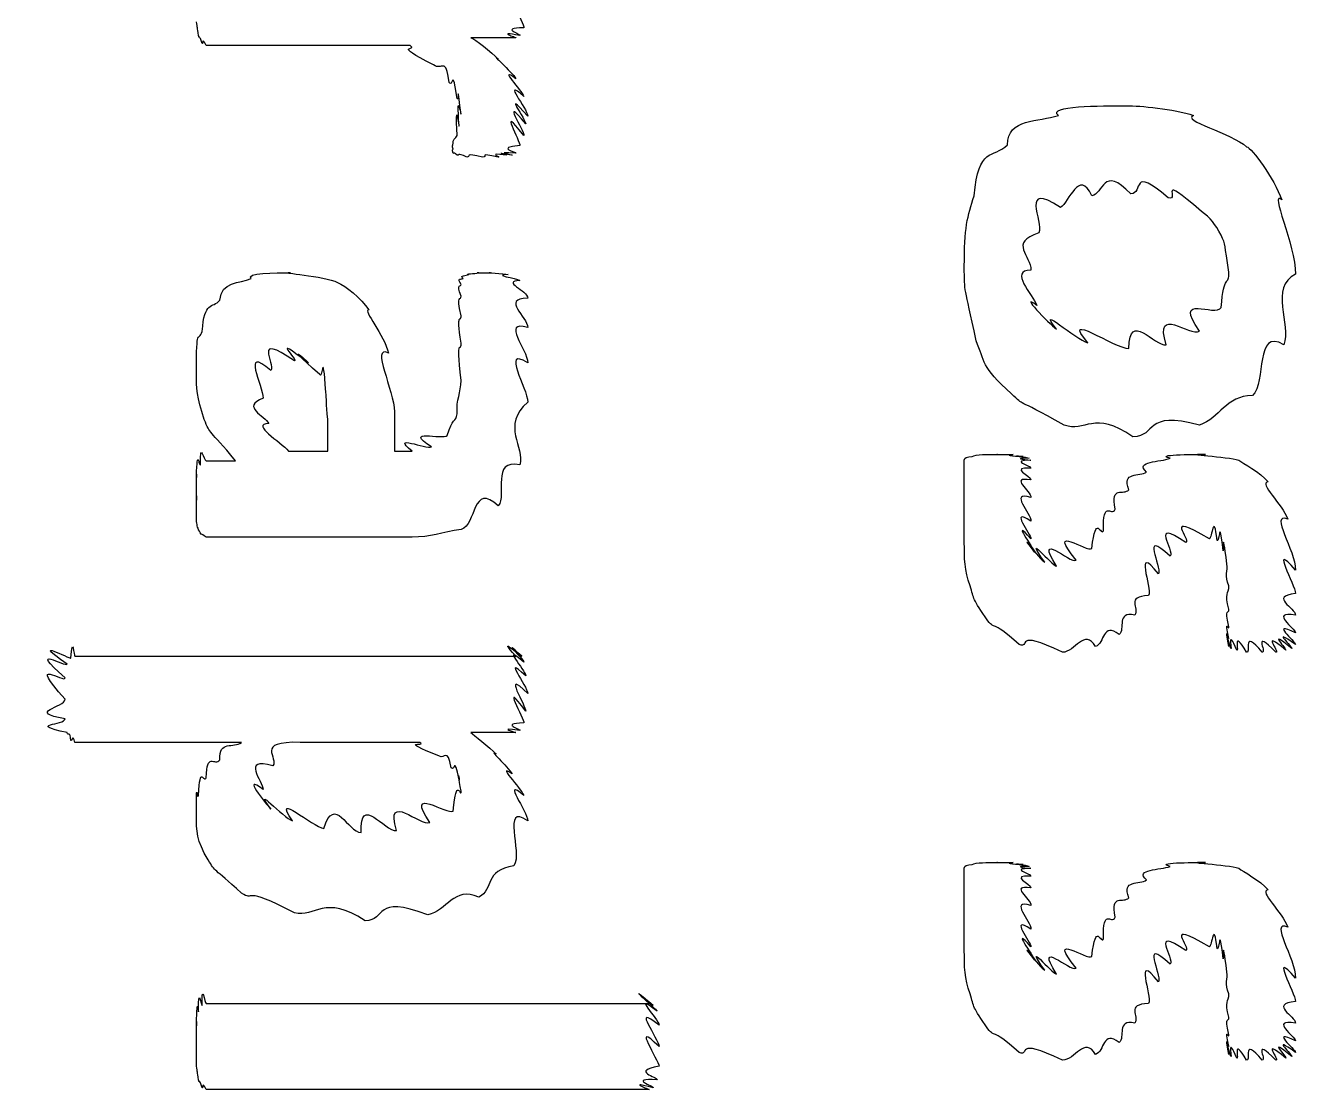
# Model space of a CAD drawing. Header units: millimetres. Extents: x 0 to 33.1, y 1.5 to 45.3.
# Drawn here: x 0.3605 to 0.5011, y 4.8382 to 4.956 of the extents above; entities that cross this region are included whole.
import ezdxf

# ---------------------------------------------------------------- set-up
doc = ezdxf.new("R2010")
doc.units = ezdxf.units.MM
doc.header["$MEASUREMENT"] = 0
doc.layers.get('0').update_dxf_attribs({"linetype": 'CONTINUOUS'})

msp = doc.modelspace()

# ---------------------------------------------------------------- linework, layer by layer
at = {"color": 11, "linetype": 'Continuous'}
for p, q in [((0.414822, 4.95469), (0.409831, 4.95469)), ((0.403103, 4.95383), (0.380533, 4.95383)), ((0.411133, 4.94146), (0.411133, 4.94146)), ((0.482693, 4.92025), (0.482693, 4.92025)), ((0.393989, 4.9089), (0.393989, 4.91238)), ((0.401367, 4.91325), (0.401367, 4.9089)), ((0.483128, 4.91049), (0.483128, 4.91049)), ((0.380533, 4.90782), (0.383789, 4.90782)), ((0.389649, 4.9089), (0.393989, 4.9089)), ((0.401367, 4.9089), (0.403321, 4.9089)), ((0.403321, 4.89936), (0.380533, 4.89936)), ((0.365994, 4.88618), (0.414822, 4.88618)), ((0.475315, 4.88661), (0.475315, 4.88661)), ((0.414822, 4.87771), (0.409831, 4.87771)), ((0.38444, 4.87663), (0.365994, 4.87663)), ((0.404189, 4.87663), (0.39095, 4.87663)), ((0.397678, 4.86664), (0.397678, 4.86664)), ((0.398113, 4.85688), (0.398113, 4.85688)), ((0.380533, 4.84771), (0.429579, 4.84771)), ((0.475315, 4.84142), (0.475315, 4.84142)), ((0.429579, 4.83817), (0.380533, 4.83817))]:
    msp.add_line(p, q, dxfattribs=at)
for points in [[(0.415907, 4.95708), (0.412978, 4.9611), (0.415799, 4.95611), (0.41569, 4.95578)], [(0.379665, 4.95492), (0.379557, 4.95589), (0.379557, 4.95574), (0.379449, 4.95643)], [(0.41569, 4.95578), (0.412869, 4.95574), (0.415528, 4.95508), (0.415256, 4.95492)], [(0.3801, 4.95404), (0.379719, 4.95514), (0.379775, 4.95449), (0.379665, 4.95492)], [(0.380533, 4.95383), (0.379992, 4.95486), (0.380208, 4.95394), (0.3801, 4.95404)], [(0.409831, 4.95469), (0.410265, 4.95458), (0.41211, 4.95307), (0.412869, 4.95231)], [(0.415256, 4.95492), (0.412435, 4.95546), (0.414931, 4.95469), (0.414822, 4.95469)], [(0.405707, 4.95167), (0.400825, 4.95415), (0.404081, 4.95313), (0.403103, 4.95383)], [(0.412869, 4.95231), (0.411838, 4.95313), (0.414387, 4.9509), (0.414822, 4.95014)], [(0.407443, 4.94971), (0.407064, 4.95269), (0.406575, 4.95096), (0.405707, 4.95167)], [(0.408311, 4.94797), (0.407769, 4.95156), (0.407878, 4.94917), (0.407443, 4.94971)], [(0.414822, 4.95014), (0.412706, 4.95167), (0.415528, 4.94879), (0.41569, 4.94819)], [(0.408746, 4.94624), (0.408203, 4.95036), (0.408583, 4.94743), (0.408311, 4.94797)], [(0.41569, 4.94819), (0.41314, 4.95036), (0.416124, 4.94678), (0.416124, 4.94601)], [(0.408529, 4.94493), (0.408203, 4.94938), (0.408746, 4.94581), (0.408746, 4.94624)], [(0.415907, 4.94515), (0.412978, 4.94862), (0.415799, 4.94428), (0.41569, 4.94385)], [(0.416124, 4.94601), (0.41314, 4.94938), (0.416015, 4.94547), (0.415907, 4.94515)], [(0.408311, 4.94385), (0.408094, 4.94851), (0.408529, 4.9445), (0.408529, 4.94493)], [(0.41569, 4.94385), (0.412706, 4.94775), (0.415365, 4.94308), (0.415256, 4.94276)], [(0.469239, 4.94282), (0.469239, 4.94575), (0.472711, 4.94536), (0.474881, 4.94607)], [(0.474881, 4.94607), (0.473579, 4.94715), (0.479546, 4.94715), (0.482476, 4.94715)], [(0.482476, 4.94715), (0.483832, 4.94715), (0.487685, 4.94683), (0.489854, 4.94607)], [(0.489854, 4.94607), (0.488336, 4.94558), (0.494086, 4.94407), (0.495714, 4.9426)], [(0.407878, 4.94233), (0.407661, 4.94271), (0.407878, 4.94271), (0.407878, 4.94299)], [(0.407878, 4.94299), (0.407769, 4.94331), (0.408149, 4.94358), (0.408311, 4.94385)], [(0.407878, 4.94189), (0.407661, 4.94243), (0.407878, 4.94222), (0.407878, 4.94233)], [(0.408311, 4.94168), (0.407769, 4.94211), (0.407986, 4.94179), (0.407878, 4.94189)], [(0.409397, 4.94146), (0.408203, 4.942), (0.408583, 4.94157), (0.408311, 4.94168)], [(0.411133, 4.94146), (0.409071, 4.942), (0.409831, 4.94146), (0.409397, 4.94146)], [(0.412869, 4.94146), (0.410536, 4.942), (0.411838, 4.94146), (0.411133, 4.94146)], [(0.413738, 4.94168), (0.411404, 4.942), (0.413303, 4.94146), (0.412869, 4.94146)], [(0.414387, 4.94168), (0.411838, 4.94211), (0.414008, 4.94168), (0.413738, 4.94168)], [(0.414822, 4.94189), (0.41211, 4.94211), (0.414497, 4.94168), (0.414387, 4.94168)], [(0.415256, 4.94276), (0.412435, 4.94243), (0.414931, 4.94206), (0.414822, 4.94189)], [(0.465549, 4.93718), (0.466037, 4.94271), (0.467611, 4.94125), (0.469239, 4.94282)], [(0.495714, 4.9426), (0.496257, 4.94254), (0.498753, 4.93907), (0.499621, 4.93674)], [(0.478569, 4.93718), (0.47716, 4.94021), (0.476074, 4.93647), (0.475097, 4.93587)], [(0.48291, 4.93739), (0.479764, 4.94065), (0.479872, 4.93733), (0.478569, 4.93718)], [(0.487033, 4.93696), (0.482801, 4.94065), (0.484321, 4.93739), (0.48291, 4.93739)], [(0.475097, 4.93587), (0.47054, 4.93892), (0.473253, 4.93425), (0.472711, 4.93306)], [(0.490722, 4.93544), (0.485568, 4.93994), (0.488444, 4.93653), (0.487033, 4.93696)], [(0.499621, 4.93674), (0.498156, 4.93793), (0.501139, 4.93169), (0.501139, 4.9285)], [(0.464464, 4.92936), (0.464464, 4.9336), (0.464789, 4.9349), (0.465549, 4.93718)], [(0.492893, 4.93283), (0.492242, 4.93403), (0.491699, 4.93474), (0.490722, 4.93544)], [(0.472711, 4.93306), (0.469347, 4.93197), (0.471843, 4.93056), (0.471843, 4.92893)], [(0.493761, 4.92871), (0.493218, 4.93186), (0.493435, 4.93169), (0.492893, 4.93283)], [(0.465767, 4.92111), (0.464464, 4.92751), (0.464464, 4.92622), (0.464464, 4.92936)], [(0.471843, 4.92893), (0.469347, 4.92893), (0.47206, 4.92622), (0.472493, 4.92503)], [(0.382053, 4.92562), (0.382161, 4.92768), (0.384224, 4.92746), (0.385525, 4.928)], [(0.385525, 4.928), (0.384765, 4.92865), (0.388238, 4.92865), (0.389865, 4.92865)], [(0.389865, 4.92865), (0.3884, 4.92865), (0.393608, 4.92833), (0.395074, 4.92757)], [(0.395074, 4.92757), (0.395942, 4.92725), (0.397678, 4.92583), (0.398546, 4.92453)], [(0.408746, 4.92736), (0.408203, 4.92811), (0.4088, 4.9279), (0.408962, 4.928)], [(0.408746, 4.92606), (0.408203, 4.92751), (0.408746, 4.92708), (0.408746, 4.92736)], [(0.408962, 4.928), (0.408529, 4.92839), (0.409289, 4.92833), (0.409614, 4.92844)], [(0.409614, 4.92844), (0.409071, 4.92854), (0.410265, 4.92854), (0.410699, 4.92865)], [(0.410699, 4.92865), (0.409939, 4.92865), (0.411567, 4.92865), (0.412001, 4.92865)], [(0.412001, 4.92865), (0.411242, 4.92865), (0.413519, 4.9286), (0.413954, 4.92844)], [(0.413954, 4.92844), (0.41211, 4.92839), (0.414822, 4.92811), (0.415256, 4.92779)], [(0.415256, 4.92779), (0.41314, 4.92768), (0.416124, 4.92671), (0.416124, 4.92583)], [(0.492893, 4.92481), (0.493218, 4.92865), (0.493761, 4.92714), (0.493761, 4.92871)], [(0.501139, 4.9285), (0.498156, 4.92708), (0.500706, 4.92285), (0.499838, 4.92068)], [(0.408746, 4.92389), (0.408203, 4.92638), (0.408746, 4.92551), (0.408746, 4.92606)], [(0.472493, 4.92503), (0.470378, 4.92665), (0.473796, 4.92301), (0.474664, 4.92242)], [(0.490506, 4.92219), (0.487468, 4.92649), (0.492296, 4.92367), (0.492893, 4.92481)], [(0.3801, 4.92215), (0.380317, 4.92562), (0.381185, 4.92464), (0.382053, 4.92562)], [(0.416124, 4.92583), (0.41314, 4.92578), (0.416124, 4.92378), (0.416124, 4.92258)], [(0.474664, 4.92242), (0.472276, 4.92535), (0.476833, 4.92122), (0.478136, 4.9209)], [(0.486817, 4.92068), (0.485406, 4.92518), (0.489475, 4.9215), (0.490506, 4.92219)], [(0.398546, 4.92453), (0.397786, 4.92464), (0.400282, 4.92165), (0.400717, 4.91976)], [(0.408746, 4.92085), (0.408203, 4.92464), (0.408746, 4.92301), (0.408746, 4.92389)], [(0.416124, 4.92258), (0.41314, 4.92344), (0.416124, 4.92014), (0.416124, 4.91868)], [(0.478136, 4.9209), (0.474989, 4.92458), (0.481065, 4.92025), (0.482693, 4.92025)], [(0.482693, 4.92025), (0.482693, 4.92458), (0.485514, 4.92042), (0.486817, 4.92068)], [(0.379449, 4.91758), (0.379449, 4.92301), (0.379665, 4.92085), (0.3801, 4.92215)], [(0.3903, 4.91889), (0.385525, 4.92215), (0.388238, 4.91857), (0.387696, 4.91781)], [(0.391818, 4.91868), (0.387261, 4.92215), (0.390842, 4.91889), (0.3903, 4.91889)], [(0.408746, 4.91672), (0.408203, 4.92215), (0.408746, 4.91954), (0.408746, 4.92085)], [(0.499838, 4.92068), (0.496582, 4.92258), (0.497939, 4.9165), (0.496365, 4.91504)], [(0.387696, 4.91781), (0.384332, 4.92074), (0.386828, 4.91607), (0.386828, 4.91476)], [(0.393121, 4.91737), (0.388238, 4.92171), (0.392361, 4.9184), (0.391818, 4.91868)], [(0.393772, 4.91542), (0.393446, 4.92057), (0.393392, 4.91683), (0.393121, 4.91737)], [(0.400717, 4.91976), (0.398654, 4.92074), (0.401367, 4.91558), (0.401367, 4.91325)], [(0.416124, 4.91868), (0.41314, 4.92057), (0.416124, 4.91581), (0.416124, 4.91433)], [(0.469672, 4.91525), (0.466308, 4.91824), (0.466743, 4.91883), (0.465767, 4.92111)], [(0.380317, 4.91238), (0.379449, 4.91493), (0.379449, 4.91585), (0.379449, 4.91758)], [(0.408311, 4.91303), (0.408203, 4.91465), (0.408746, 4.91531), (0.408746, 4.91672)], [(0.393989, 4.91238), (0.393772, 4.91433), (0.393881, 4.91456), (0.393772, 4.91542)], [(0.475532, 4.91178), (0.469672, 4.91504), (0.471408, 4.91368), (0.469672, 4.91525)], [(0.496365, 4.91504), (0.493381, 4.91504), (0.492785, 4.91254), (0.490506, 4.91178)], [(0.386828, 4.91476), (0.384332, 4.91379), (0.387044, 4.91282), (0.387478, 4.91194)], [(0.416124, 4.91433), (0.41314, 4.91174), (0.415799, 4.90929), (0.415256, 4.90739)], [(0.483128, 4.91049), (0.478787, 4.91347), (0.47781, 4.91092), (0.475532, 4.91178)], [(0.490506, 4.91178), (0.484267, 4.91347), (0.48584, 4.91049), (0.483128, 4.91049)], [(0.383789, 4.90782), (0.380751, 4.91146), (0.381022, 4.91064), (0.380317, 4.91238)], [(0.407226, 4.91064), (0.407769, 4.9126), (0.408149, 4.91206), (0.408311, 4.91303)], [(0.387478, 4.91194), (0.385362, 4.91189), (0.388781, 4.90994), (0.389649, 4.9089)], [(0.403321, 4.9089), (0.400825, 4.91086), (0.404893, 4.90907), (0.40549, 4.90935)], [(0.40549, 4.90935), (0.402126, 4.91146), (0.406793, 4.9101), (0.407226, 4.91064)], [(0.379449, 4.90608), (0.379557, 4.90956), (0.379719, 4.90712), (0.379883, 4.90739)], [(0.379883, 4.90739), (0.379883, 4.91015), (0.380208, 4.90782), (0.380533, 4.90782)], [(0.379449, 4.90369), (0.379449, 4.90826), (0.379449, 4.90539), (0.379449, 4.90608)], [(0.415256, 4.90739), (0.412001, 4.90799), (0.413846, 4.90403), (0.412869, 4.90283)], [(0.464464, 4.90788), (0.464464, 4.90826), (0.464735, 4.90821), (0.465332, 4.90831)], [(0.464464, 4.90657), (0.464464, 4.90782), (0.464464, 4.90761), (0.464464, 4.90788)], [(0.465332, 4.90831), (0.465767, 4.90853), (0.46696, 4.90853), (0.468153, 4.90853)], [(0.468153, 4.90853), (0.467611, 4.90853), (0.469456, 4.90853), (0.469889, 4.90853)], [(0.469889, 4.90853), (0.468479, 4.90842), (0.470649, 4.90831), (0.470975, 4.90831)], [(0.470975, 4.90831), (0.469075, 4.90842), (0.471463, 4.90826), (0.471625, 4.9081)], [(0.471625, 4.9081), (0.469347, 4.9081), (0.471843, 4.90788), (0.471843, 4.90788)], [(0.471843, 4.90788), (0.469347, 4.90782), (0.471843, 4.90733), (0.471843, 4.90701)], [(0.484646, 4.90657), (0.483236, 4.90782), (0.486219, 4.90767), (0.48725, 4.9081)], [(0.48725, 4.9081), (0.485406, 4.90853), (0.489692, 4.90853), (0.491157, 4.90853)], [(0.491157, 4.90853), (0.488172, 4.90853), (0.493653, 4.90831), (0.494846, 4.90788)], [(0.494846, 4.90788), (0.495281, 4.90756), (0.497233, 4.90653), (0.498101, 4.90549)], [(0.464464, 4.90462), (0.464464, 4.90668), (0.464464, 4.90603), (0.464464, 4.90657)], [(0.471843, 4.90701), (0.469347, 4.90712), (0.471843, 4.90614), (0.471843, 4.90571)], [(0.482693, 4.90462), (0.481825, 4.90668), (0.483886, 4.90603), (0.484646, 4.90657)], [(0.379449, 4.9011), (0.379449, 4.90625), (0.379449, 4.90256), (0.379449, 4.90369)], [(0.412869, 4.90283), (0.409939, 4.90554), (0.410482, 4.90067), (0.408746, 4.90022)], [(0.464464, 4.90201), (0.464464, 4.90506), (0.464464, 4.90375), (0.464464, 4.90462)], [(0.471843, 4.90571), (0.469347, 4.90608), (0.471843, 4.90451), (0.471843, 4.90375)], [(0.481174, 4.90246), (0.480632, 4.90522), (0.482096, 4.90392), (0.482693, 4.90462)], [(0.498101, 4.90549), (0.497017, 4.90539), (0.499675, 4.903), (0.500271, 4.90136)], [(0.471843, 4.90375), (0.469347, 4.90451), (0.471843, 4.90201), (0.471843, 4.90115)], [(0.479872, 4.90007), (0.479764, 4.90365), (0.48074, 4.90158), (0.481174, 4.90246)], [(0.464464, 4.89876), (0.464464, 4.90321), (0.464464, 4.90104), (0.464464, 4.90201)], [(0.471843, 4.90115), (0.469347, 4.90278), (0.471843, 4.89963), (0.471843, 4.89919)], [(0.49159, 4.89919), (0.486165, 4.90235), (0.489692, 4.89908), (0.488986, 4.89876)], [(0.492458, 4.89899), (0.492079, 4.90235), (0.491863, 4.89919), (0.49159, 4.89919)], [(0.379883, 4.89979), (0.379557, 4.90044), (0.379557, 4.90056), (0.379449, 4.9011)], [(0.471843, 4.89919), (0.46951, 4.90175), (0.472114, 4.89811), (0.472276, 4.89768)], [(0.476833, 4.89681), (0.473415, 4.90104), (0.478136, 4.89757), (0.478569, 4.89811)], [(0.478569, 4.89811), (0.479058, 4.90218), (0.479546, 4.89936), (0.479872, 4.90007)], [(0.488986, 4.89876), (0.484864, 4.90158), (0.487793, 4.89785), (0.48725, 4.89725)], [(0.49311, 4.89789), (0.492676, 4.90192), (0.492731, 4.89871), (0.492458, 4.89899)], [(0.493544, 4.89638), (0.492947, 4.90104), (0.493218, 4.89746), (0.49311, 4.89789)], [(0.500271, 4.90136), (0.498156, 4.90218), (0.501139, 4.89789), (0.501139, 4.89572)], [(0.380533, 4.89936), (0.379883, 4.8999), (0.379992, 4.89953), (0.379883, 4.89979)], [(0.408746, 4.90022), (0.406629, 4.8999), (0.405328, 4.89936), (0.403321, 4.89936)], [(0.472276, 4.89768), (0.469943, 4.90072), (0.472928, 4.89675), (0.473361, 4.8966)], [(0.473361, 4.8966), (0.470811, 4.90028), (0.474229, 4.89615), (0.474664, 4.89615)], [(0.474664, 4.89615), (0.472114, 4.90028), (0.476238, 4.89638), (0.476833, 4.89681)], [(0.48725, 4.89725), (0.483832, 4.90044), (0.486382, 4.89606), (0.485949, 4.89529)], [(0.465115, 4.89399), (0.464464, 4.89567), (0.464464, 4.89703), (0.464464, 4.89876)], [(0.485949, 4.89529), (0.483128, 4.89887), (0.485297, 4.89367), (0.484864, 4.8929)], [(0.501139, 4.89572), (0.498156, 4.89914), (0.501139, 4.89399), (0.501139, 4.89312)], [(0.493761, 4.89399), (0.493218, 4.89507), (0.493653, 4.89567), (0.493544, 4.89638)], [(0.467068, 4.89008), (0.465332, 4.89264), (0.465549, 4.89242), (0.465115, 4.89399)], [(0.493761, 4.89139), (0.493218, 4.89324), (0.493761, 4.89301), (0.493761, 4.89399)], [(0.484864, 4.8929), (0.48226, 4.89279), (0.483886, 4.8915), (0.483344, 4.89074)], [(0.501139, 4.89312), (0.498156, 4.89279), (0.501139, 4.8915), (0.501139, 4.89074)], [(0.483344, 4.89074), (0.481228, 4.89117), (0.482314, 4.88917), (0.481608, 4.88857)], [(0.493761, 4.88943), (0.493218, 4.89176), (0.493761, 4.89068), (0.493761, 4.89139)], [(0.501139, 4.89074), (0.498156, 4.89117), (0.501139, 4.88921), (0.501139, 4.88878)], [(0.47054, 4.88747), (0.467176, 4.89046), (0.468044, 4.88894), (0.467068, 4.89008)], [(0.481608, 4.88857), (0.479764, 4.89003), (0.479981, 4.88758), (0.479004, 4.88726)], [(0.493761, 4.88813), (0.493218, 4.89063), (0.493761, 4.88889), (0.493761, 4.88943)], [(0.493761, 4.88726), (0.493218, 4.89003), (0.493761, 4.88786), (0.493761, 4.88813)], [(0.493978, 4.88704), (0.493218, 4.8896), (0.493761, 4.88715), (0.493761, 4.88726)], [(0.501139, 4.88878), (0.498156, 4.89019), (0.501139, 4.88781), (0.501139, 4.88747)], [(0.501139, 4.88747), (0.498156, 4.8896), (0.500976, 4.88704), (0.500706, 4.88704)], [(0.365126, 4.88531), (0.360786, 4.88835), (0.365451, 4.88585), (0.36556, 4.88596)], [(0.36556, 4.88596), (0.365722, 4.88867), (0.365886, 4.88618), (0.365994, 4.88618)], [(0.414822, 4.88618), (0.412543, 4.88867), (0.41531, 4.88618), (0.415474, 4.88618)], [(0.415474, 4.88618), (0.412869, 4.88851), (0.41569, 4.88585), (0.41569, 4.88553)], [(0.475315, 4.88661), (0.469781, 4.88932), (0.471843, 4.88693), (0.47054, 4.88747)], [(0.479004, 4.88726), (0.477756, 4.88932), (0.476725, 4.88661), (0.475315, 4.88661)], [(0.494629, 4.88683), (0.493544, 4.88943), (0.494086, 4.88693), (0.493978, 4.88704)], [(0.495714, 4.88661), (0.494086, 4.88932), (0.4949, 4.88672), (0.494629, 4.88683)], [(0.49745, 4.88661), (0.495117, 4.88932), (0.496257, 4.88661), (0.495714, 4.88661)], [(0.498969, 4.88661), (0.496257, 4.88932), (0.497993, 4.88661), (0.49745, 4.88661)], [(0.500054, 4.88683), (0.497125, 4.88932), (0.499403, 4.88661), (0.498969, 4.88661)], [(0.500706, 4.88704), (0.497721, 4.88943), (0.500325, 4.88683), (0.500054, 4.88683)], [(0.364908, 4.88379), (0.360514, 4.88764), (0.365018, 4.88488), (0.365126, 4.88531)], [(0.41569, 4.88553), (0.412978, 4.88781), (0.415907, 4.8846), (0.415907, 4.884)], [(0.364908, 4.8814), (0.360514, 4.88633), (0.364908, 4.88308), (0.364908, 4.88379)], [(0.415907, 4.884), (0.41314, 4.88661), (0.416124, 4.88282), (0.416124, 4.88206)], [(0.415907, 4.8801), (0.412978, 4.884), (0.415799, 4.87912), (0.41569, 4.87879)], [(0.416124, 4.88206), (0.41314, 4.88504), (0.416015, 4.88053), (0.415907, 4.8801)], [(0.364908, 4.87924), (0.360514, 4.87999), (0.364908, 4.88053), (0.364908, 4.8814)], [(0.365126, 4.87771), (0.360514, 4.87869), (0.364908, 4.87853), (0.364908, 4.87924)], [(0.415256, 4.87793), (0.412435, 4.87836), (0.414931, 4.87771), (0.414822, 4.87771)], [(0.41569, 4.87879), (0.412869, 4.87869), (0.415528, 4.8781), (0.415256, 4.87793)], [(0.36556, 4.87685), (0.365451, 4.87793), (0.365289, 4.87728), (0.365126, 4.87771)], [(0.365994, 4.87663), (0.365722, 4.87765), (0.365722, 4.87674), (0.36556, 4.87685)], [(0.382053, 4.87468), (0.38189, 4.87696), (0.383572, 4.87592), (0.38444, 4.87663)], [(0.406358, 4.87511), (0.401421, 4.87706), (0.405057, 4.87608), (0.404189, 4.87663)], [(0.409831, 4.87771), (0.410101, 4.8775), (0.411893, 4.87608), (0.412651, 4.87532)], [(0.380533, 4.87272), (0.380588, 4.87565), (0.381456, 4.87397), (0.382053, 4.87468)], [(0.39095, 4.87663), (0.385796, 4.87679), (0.388618, 4.87489), (0.387913, 4.87403)], [(0.407661, 4.87381), (0.407226, 4.87619), (0.406901, 4.87468), (0.406358, 4.87511)], [(0.412651, 4.87532), (0.411567, 4.87608), (0.413954, 4.87392), (0.414387, 4.87315)], [(0.379665, 4.87076), (0.379883, 4.87435), (0.380208, 4.87201), (0.380533, 4.87272)], [(0.387913, 4.87403), (0.384332, 4.87506), (0.386828, 4.87229), (0.386828, 4.87142)], [(0.408529, 4.8725), (0.407932, 4.87532), (0.408094, 4.87337), (0.407661, 4.87381)], [(0.408746, 4.87121), (0.408203, 4.87446), (0.408638, 4.87207), (0.408529, 4.8725)], [(0.414387, 4.87315), (0.412543, 4.87446), (0.415365, 4.87153), (0.41569, 4.87076)], [(0.379449, 4.8686), (0.379449, 4.87304), (0.379503, 4.87007), (0.379665, 4.87076)], [(0.386828, 4.87142), (0.384332, 4.87332), (0.387099, 4.86985), (0.387696, 4.86925)], [(0.407878, 4.86903), (0.408203, 4.87315), (0.408746, 4.87033), (0.408746, 4.87121)], [(0.41569, 4.87076), (0.41314, 4.87289), (0.416124, 4.86897), (0.416124, 4.86794)], [(0.387696, 4.86925), (0.385525, 4.87218), (0.389051, 4.86828), (0.390082, 4.86794)], [(0.390082, 4.86794), (0.387696, 4.87142), (0.392361, 4.86724), (0.393554, 4.86708)], [(0.401585, 4.86686), (0.400282, 4.87131), (0.404243, 4.86729), (0.405274, 4.86774)], [(0.405274, 4.86774), (0.402453, 4.87201), (0.407281, 4.86849), (0.407878, 4.86903)], [(0.393554, 4.86708), (0.394749, 4.87099), (0.396213, 4.86664), (0.397678, 4.86664)], [(0.397678, 4.86664), (0.397515, 4.87099), (0.400282, 4.86675), (0.401585, 4.86686)], [(0.416124, 4.86794), (0.41314, 4.87001), (0.415582, 4.86442), (0.414606, 4.86296)], [(0.380751, 4.86361), (0.379449, 4.86578), (0.379449, 4.86675), (0.379449, 4.8686)], [(0.38444, 4.85992), (0.381185, 4.8629), (0.381619, 4.86219), (0.380751, 4.86361)], [(0.414606, 4.86296), (0.411242, 4.86247), (0.412435, 4.86035), (0.410699, 4.85949)], [(0.464464, 4.86268), (0.464464, 4.86307), (0.464735, 4.86301), (0.465332, 4.86312)], [(0.465332, 4.86312), (0.465767, 4.86333), (0.46696, 4.86333), (0.468153, 4.86333)], [(0.468153, 4.86333), (0.467611, 4.86333), (0.469456, 4.86333), (0.469889, 4.86333)], [(0.469889, 4.86333), (0.468479, 4.86322), (0.470649, 4.86312), (0.470975, 4.86312)], [(0.470975, 4.86312), (0.469075, 4.86322), (0.471463, 4.86307), (0.471625, 4.8629)], [(0.471625, 4.8629), (0.469347, 4.8629), (0.471843, 4.86268), (0.471843, 4.86268)], [(0.484646, 4.86139), (0.483236, 4.86263), (0.486219, 4.86247), (0.48725, 4.8629)], [(0.48725, 4.8629), (0.485406, 4.86333), (0.489692, 4.86333), (0.491157, 4.86333)], [(0.491157, 4.86333), (0.488172, 4.86333), (0.493653, 4.86312), (0.494846, 4.86268)], [(0.464464, 4.86139), (0.464464, 4.86263), (0.464464, 4.86242), (0.464464, 4.86268)], [(0.464464, 4.85943), (0.464464, 4.86149), (0.464464, 4.86083), (0.464464, 4.86139)], [(0.471843, 4.86268), (0.469347, 4.86263), (0.471843, 4.86214), (0.471843, 4.86182)], [(0.471843, 4.86182), (0.469347, 4.86193), (0.471843, 4.86094), (0.471843, 4.86051)], [(0.482693, 4.85943), (0.481825, 4.86149), (0.483886, 4.86083), (0.484646, 4.86139)], [(0.494846, 4.86268), (0.495281, 4.86236), (0.497233, 4.86133), (0.498101, 4.86029)], [(0.3903, 4.85775), (0.384332, 4.86089), (0.386014, 4.85894), (0.38444, 4.85992)], [(0.410699, 4.85949), (0.407932, 4.86074), (0.407226, 4.85796), (0.405057, 4.85753)], [(0.471843, 4.86051), (0.469347, 4.86089), (0.471843, 4.85932), (0.471843, 4.85856)], [(0.481174, 4.85726), (0.480632, 4.86003), (0.482096, 4.85872), (0.482693, 4.85943)], [(0.498101, 4.86029), (0.497017, 4.86019), (0.499675, 4.85781), (0.500271, 4.85618)], [(0.398113, 4.85688), (0.393608, 4.85986), (0.392578, 4.85721), (0.3903, 4.85775)], [(0.405057, 4.85753), (0.398981, 4.85986), (0.400553, 4.85688), (0.398113, 4.85688)], [(0.464464, 4.85682), (0.464464, 4.85986), (0.464464, 4.85856), (0.464464, 4.85943)], [(0.471843, 4.85856), (0.469347, 4.85932), (0.471843, 4.85682), (0.471843, 4.85596)], [(0.464464, 4.85357), (0.464464, 4.85801), (0.464464, 4.85585), (0.464464, 4.85682)], [(0.471843, 4.85596), (0.469347, 4.85758), (0.471843, 4.85444), (0.471843, 4.854)], [(0.479872, 4.85487), (0.479764, 4.85846), (0.48074, 4.85639), (0.481174, 4.85726)], [(0.471843, 4.854), (0.46951, 4.85656), (0.472114, 4.85292), (0.472276, 4.85249)], [(0.476833, 4.85161), (0.473415, 4.85585), (0.478136, 4.85238), (0.478569, 4.85292)], [(0.478569, 4.85292), (0.479058, 4.85699), (0.479546, 4.85417), (0.479872, 4.85487)], [(0.488986, 4.85357), (0.484864, 4.85639), (0.487793, 4.85265), (0.48725, 4.85206)], [(0.49159, 4.854), (0.486165, 4.85715), (0.489692, 4.85389), (0.488986, 4.85357)], [(0.492458, 4.85379), (0.492079, 4.85715), (0.491863, 4.854), (0.49159, 4.854)], [(0.49311, 4.85271), (0.492676, 4.85672), (0.492731, 4.85351), (0.492458, 4.85379)], [(0.493544, 4.85118), (0.492947, 4.85585), (0.493218, 4.85226), (0.49311, 4.85271)], [(0.500271, 4.85618), (0.498156, 4.85699), (0.501139, 4.85271), (0.501139, 4.85053)], [(0.472276, 4.85249), (0.469943, 4.85553), (0.472928, 4.85157), (0.473361, 4.8514)], [(0.473361, 4.8514), (0.470811, 4.85508), (0.474229, 4.85097), (0.474664, 4.85097)], [(0.474664, 4.85097), (0.472114, 4.85508), (0.476238, 4.85118), (0.476833, 4.85161)], [(0.48725, 4.85206), (0.483832, 4.85525), (0.486382, 4.85086), (0.485949, 4.8501)], [(0.465115, 4.84879), (0.464464, 4.85047), (0.464464, 4.85183), (0.464464, 4.85357)], [(0.485949, 4.8501), (0.483128, 4.85368), (0.485297, 4.84847), (0.484864, 4.84771)], [(0.501139, 4.85053), (0.498156, 4.85394), (0.501139, 4.84879), (0.501139, 4.84793)], [(0.3801, 4.8475), (0.379992, 4.85021), (0.380371, 4.84771), (0.380533, 4.84771)], [(0.429579, 4.84771), (0.426867, 4.85021), (0.42985, 4.84765), (0.430012, 4.8475)], [(0.493761, 4.84879), (0.493218, 4.84988), (0.493653, 4.85047), (0.493544, 4.85118)], [(0.379449, 4.84532), (0.379557, 4.84918), (0.379665, 4.8464), (0.379665, 4.84685)], [(0.379665, 4.84685), (0.379719, 4.84988), (0.379937, 4.84739), (0.3801, 4.8475)], [(0.430012, 4.8475), (0.427192, 4.84988), (0.430285, 4.84717), (0.430447, 4.84685)], [(0.430447, 4.84685), (0.427463, 4.84918), (0.430664, 4.84592), (0.430664, 4.84532)], [(0.467068, 4.84489), (0.465332, 4.84744), (0.465549, 4.84722), (0.465115, 4.84879)], [(0.493761, 4.84619), (0.493218, 4.84804), (0.493761, 4.84782), (0.493761, 4.84879)], [(0.379449, 4.84293), (0.379449, 4.84787), (0.379449, 4.84462), (0.379449, 4.84532)], [(0.430664, 4.84532), (0.427463, 4.84787), (0.430664, 4.84381), (0.430664, 4.84293)], [(0.484864, 4.84771), (0.48226, 4.8476), (0.483886, 4.84631), (0.483344, 4.84554)], [(0.501139, 4.84793), (0.498156, 4.8476), (0.501139, 4.84631), (0.501139, 4.84554)], [(0.430664, 4.84293), (0.427463, 4.84614), (0.430664, 4.84136), (0.430664, 4.84076)], [(0.483344, 4.84554), (0.481228, 4.84597), (0.482314, 4.84397), (0.481608, 4.84337)], [(0.493761, 4.84424), (0.493218, 4.84657), (0.493761, 4.84549), (0.493761, 4.84619)], [(0.501139, 4.84554), (0.498156, 4.84597), (0.501139, 4.84403), (0.501139, 4.84358)], [(0.47054, 4.84229), (0.467176, 4.84526), (0.468044, 4.84375), (0.467068, 4.84489)], [(0.481608, 4.84337), (0.479764, 4.84483), (0.479981, 4.84239), (0.479004, 4.84207)], [(0.493761, 4.84293), (0.493218, 4.84543), (0.493761, 4.84369), (0.493761, 4.84424)], [(0.493761, 4.84207), (0.493218, 4.84483), (0.493761, 4.84267), (0.493761, 4.84293)], [(0.501139, 4.84358), (0.498156, 4.845), (0.501139, 4.84261), (0.501139, 4.84229)], [(0.475315, 4.84142), (0.469781, 4.84413), (0.471843, 4.84174), (0.47054, 4.84229)], [(0.479004, 4.84207), (0.477756, 4.84413), (0.476725, 4.84142), (0.475315, 4.84142)], [(0.493978, 4.84185), (0.493218, 4.8444), (0.493761, 4.84196), (0.493761, 4.84207)], [(0.494629, 4.84164), (0.493544, 4.84424), (0.494086, 4.84174), (0.493978, 4.84185)], [(0.495714, 4.84142), (0.494086, 4.84413), (0.4949, 4.84153), (0.494629, 4.84164)], [(0.49745, 4.84142), (0.495117, 4.84413), (0.496257, 4.84142), (0.495714, 4.84142)], [(0.498969, 4.84142), (0.496257, 4.84413), (0.497993, 4.84142), (0.49745, 4.84142)], [(0.500054, 4.84164), (0.497125, 4.84413), (0.499403, 4.84142), (0.498969, 4.84142)], [(0.500706, 4.84185), (0.497721, 4.84424), (0.500325, 4.84164), (0.500054, 4.84164)], [(0.501139, 4.84229), (0.498156, 4.8444), (0.500976, 4.84185), (0.500706, 4.84185)], [(0.379449, 4.84076), (0.379449, 4.84153), (0.379449, 4.84207), (0.379449, 4.84293)], [(0.379665, 4.83925), (0.379557, 4.84022), (0.379557, 4.84006), (0.379449, 4.84076)], [(0.430664, 4.84076), (0.427463, 4.84022), (0.430556, 4.83957), (0.430447, 4.83925)], [(0.3801, 4.83838), (0.379719, 4.83946), (0.379775, 4.83882), (0.379665, 4.83925)], [(0.380533, 4.83817), (0.379992, 4.83919), (0.380208, 4.83826), (0.3801, 4.83838)], [(0.430012, 4.83838), (0.426867, 4.83919), (0.429688, 4.83817), (0.429579, 4.83817)], [(0.430447, 4.83925), (0.427192, 4.83946), (0.430122, 4.83854), (0.430012, 4.83838)]]:
    msp.add_open_spline(points, degree=3, dxfattribs=at)

doc.saveas('drawing.dxf')
